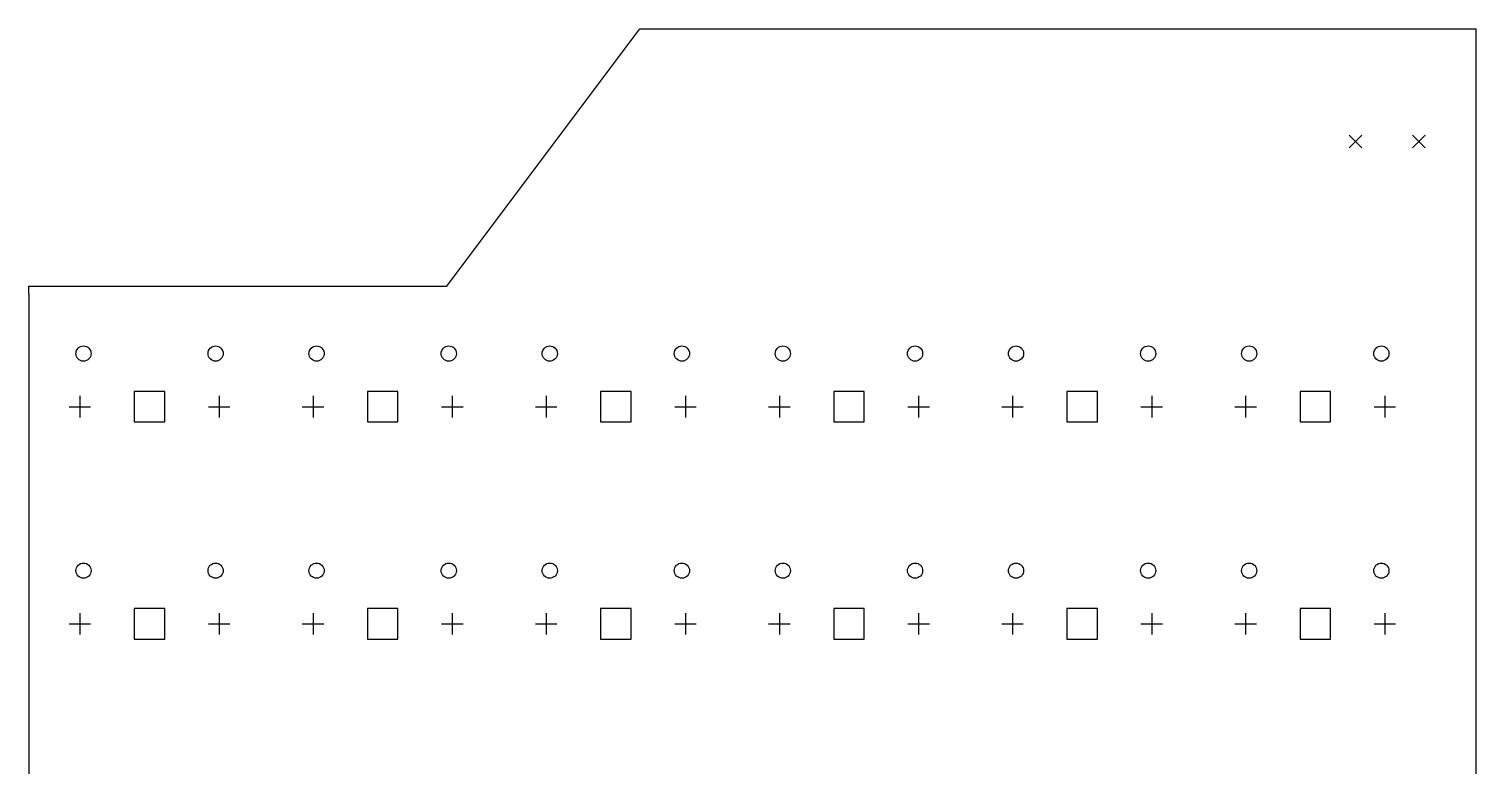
# Model space of a CAD drawing. Extents: x 17 to 135, y -142 to -23.
# Drawn here: x 20.3 to 134.6, y -81 to -22.9 of the extents above; entities that cross this region are included whole.
import ezdxf

# ---------------------------------------------------------------- set-up
doc = ezdxf.new("R2010")
doc.units = 0
doc.header["$MEASUREMENT"] = 0
doc.layers.add('BLACK', color=7, linetype='CONTINUOUS')

msp = doc.modelspace()

# ---------------------------------------------------------------- linework, layer by layer
at = {"layer": 'Black'}
for p, q in [((53.34, -43.18), (68.58, -22.86)), ((68.58, -22.86), (134.62, -22.86)), ((134.62, -117.475), (134.62, -22.86)), ((124.6, -31.2547), (125.59, -32.2453)), ((125.59, -31.2547), (124.6, -32.2453)), ((129.603, -31.2547), (130.594, -32.2453)), ((130.594, -31.2547), (129.603, -32.2453)), ((20.32, -43.815), (20.32, -43.18)), ((20.32, -43.18), (53.34, -43.18)), ((20.32, -43.815), (20.32, -117.475)), ((24.345, -51.855), (24.345, -53.555)), ((31.0471, -51.5029), (28.6429, -51.5029)), ((28.6429, -51.5029), (28.6429, -53.9071)), ((31.0471, -53.9071), (31.0471, -51.5029)), ((35.345, -51.855), (35.345, -53.555)), ((42.76, -51.855), (42.76, -53.555)), ((49.4621, -51.5029), (47.0579, -51.5029)), ((47.0579, -51.5029), (47.0579, -53.9071)), ((49.4621, -53.9071), (49.4621, -51.5029)), ((53.76, -51.855), (53.76, -53.555)), ((61.175, -51.855), (61.175, -53.555)), ((67.8771, -51.5029), (65.4729, -51.5029)), ((65.4729, -51.5029), (65.4729, -53.9071)), ((67.8771, -53.9071), (67.8771, -51.5029)), ((72.175, -51.855), (72.175, -53.555)), ((79.59, -51.855), (79.59, -53.555)), ((86.2921, -51.5029), (83.8879, -51.5029)), ((83.8879, -51.5029), (83.8879, -53.9071)), ((86.2921, -53.9071), (86.2921, -51.5029)), ((90.59, -51.855), (90.59, -53.555)), ((98.005, -51.855), (98.005, -53.555)), ((104.707, -51.5029), (102.303, -51.5029)), ((102.303, -51.5029), (102.303, -53.9071)), ((104.707, -53.9071), (104.707, -51.5029)), ((109.005, -51.855), (109.005, -53.555)), ((116.42, -51.855), (116.42, -53.555)), ((123.122, -51.5029), (120.718, -51.5029)), ((120.718, -51.5029), (120.718, -53.9071)), ((123.122, -53.9071), (123.122, -51.5029)), ((127.42, -51.855), (127.42, -53.555)), ((23.495, -52.705), (25.195, -52.705)), ((34.495, -52.705), (36.195, -52.705)), ((41.91, -52.705), (43.61, -52.705)), ((52.91, -52.705), (54.61, -52.705)), ((60.325, -52.705), (62.025, -52.705)), ((71.325, -52.705), (73.025, -52.705)), ((78.74, -52.705), (80.44, -52.705)), ((89.74, -52.705), (91.44, -52.705)), ((97.155, -52.705), (98.855, -52.705)), ((108.155, -52.705), (109.855, -52.705)), ((115.57, -52.705), (117.27, -52.705)), ((126.57, -52.705), (128.27, -52.705)), ((28.6429, -53.9071), (31.0471, -53.9071)), ((47.0579, -53.9071), (49.4621, -53.9071)), ((65.4729, -53.9071), (67.8771, -53.9071)), ((83.8879, -53.9071), (86.2921, -53.9071)), ((102.303, -53.9071), (104.707, -53.9071)), ((120.718, -53.9071), (123.122, -53.9071)), ((24.345, -69), (24.345, -70.7)), ((31.0471, -68.6479), (28.6429, -68.6479)), ((28.6429, -68.6479), (28.6429, -71.0521)), ((31.0471, -71.0521), (31.0471, -68.6479)), ((35.345, -69), (35.345, -70.7)), ((42.76, -69), (42.76, -70.7)), ((49.4621, -68.6479), (47.0579, -68.6479)), ((47.0579, -68.6479), (47.0579, -71.0521)), ((49.4621, -71.0521), (49.4621, -68.6479)), ((53.76, -69), (53.76, -70.7)), ((61.175, -69), (61.175, -70.7)), ((67.8771, -68.6479), (65.4729, -68.6479)), ((65.4729, -68.6479), (65.4729, -71.0521)), ((67.8771, -71.0521), (67.8771, -68.6479)), ((72.175, -69), (72.175, -70.7)), ((79.59, -69), (79.59, -70.7)), ((86.2921, -68.6479), (83.8879, -68.6479)), ((83.8879, -68.6479), (83.8879, -71.0521)), ((86.2921, -71.0521), (86.2921, -68.6479)), ((90.59, -69), (90.59, -70.7)), ((98.005, -69), (98.005, -70.7)), ((104.707, -68.6479), (102.303, -68.6479)), ((102.303, -68.6479), (102.303, -71.0521)), ((104.707, -71.0521), (104.707, -68.6479)), ((109.005, -69), (109.005, -70.7)), ((116.42, -69), (116.42, -70.7)), ((123.122, -68.6479), (120.718, -68.6479)), ((120.718, -68.6479), (120.718, -71.0521)), ((123.122, -71.0521), (123.122, -68.6479)), ((127.42, -69), (127.42, -70.7)), ((23.495, -69.85), (25.195, -69.85)), ((34.495, -69.85), (36.195, -69.85)), ((41.91, -69.85), (43.61, -69.85)), ((52.91, -69.85), (54.61, -69.85)), ((60.325, -69.85), (62.025, -69.85)), ((71.325, -69.85), (73.025, -69.85)), ((78.74, -69.85), (80.44, -69.85)), ((89.74, -69.85), (91.44, -69.85)), ((97.155, -69.85), (98.855, -69.85)), ((108.155, -69.85), (109.855, -69.85)), ((115.57, -69.85), (117.27, -69.85)), ((126.57, -69.85), (128.27, -69.85)), ((28.6429, -71.0521), (31.0471, -71.0521)), ((47.0579, -71.0521), (49.4621, -71.0521)), ((65.4729, -71.0521), (67.8771, -71.0521)), ((83.8879, -71.0521), (86.2921, -71.0521)), ((102.303, -71.0521), (104.707, -71.0521)), ((120.718, -71.0521), (123.122, -71.0521))]:
    msp.add_line(p, q, dxfattribs=at)
for centre in [(24.625, -48.505), (35.065, -48.505), (43.04, -48.505), (53.48, -48.505), (61.455, -48.505), (71.895, -48.505), (79.87, -48.505), (90.31, -48.505), (98.285, -48.505), (108.725, -48.505), (116.7, -48.505), (127.14, -48.505), (24.625, -65.65), (35.065, -65.65), (43.04, -65.65), (53.48, -65.65), (61.455, -65.65), (71.895, -65.65), (79.87, -65.65), (90.31, -65.65), (98.285, -65.65), (108.725, -65.65), (116.7, -65.65), (127.14, -65.65)]:
    msp.add_circle(centre, 0.6, dxfattribs=at)

doc.saveas('drawing.dxf')
